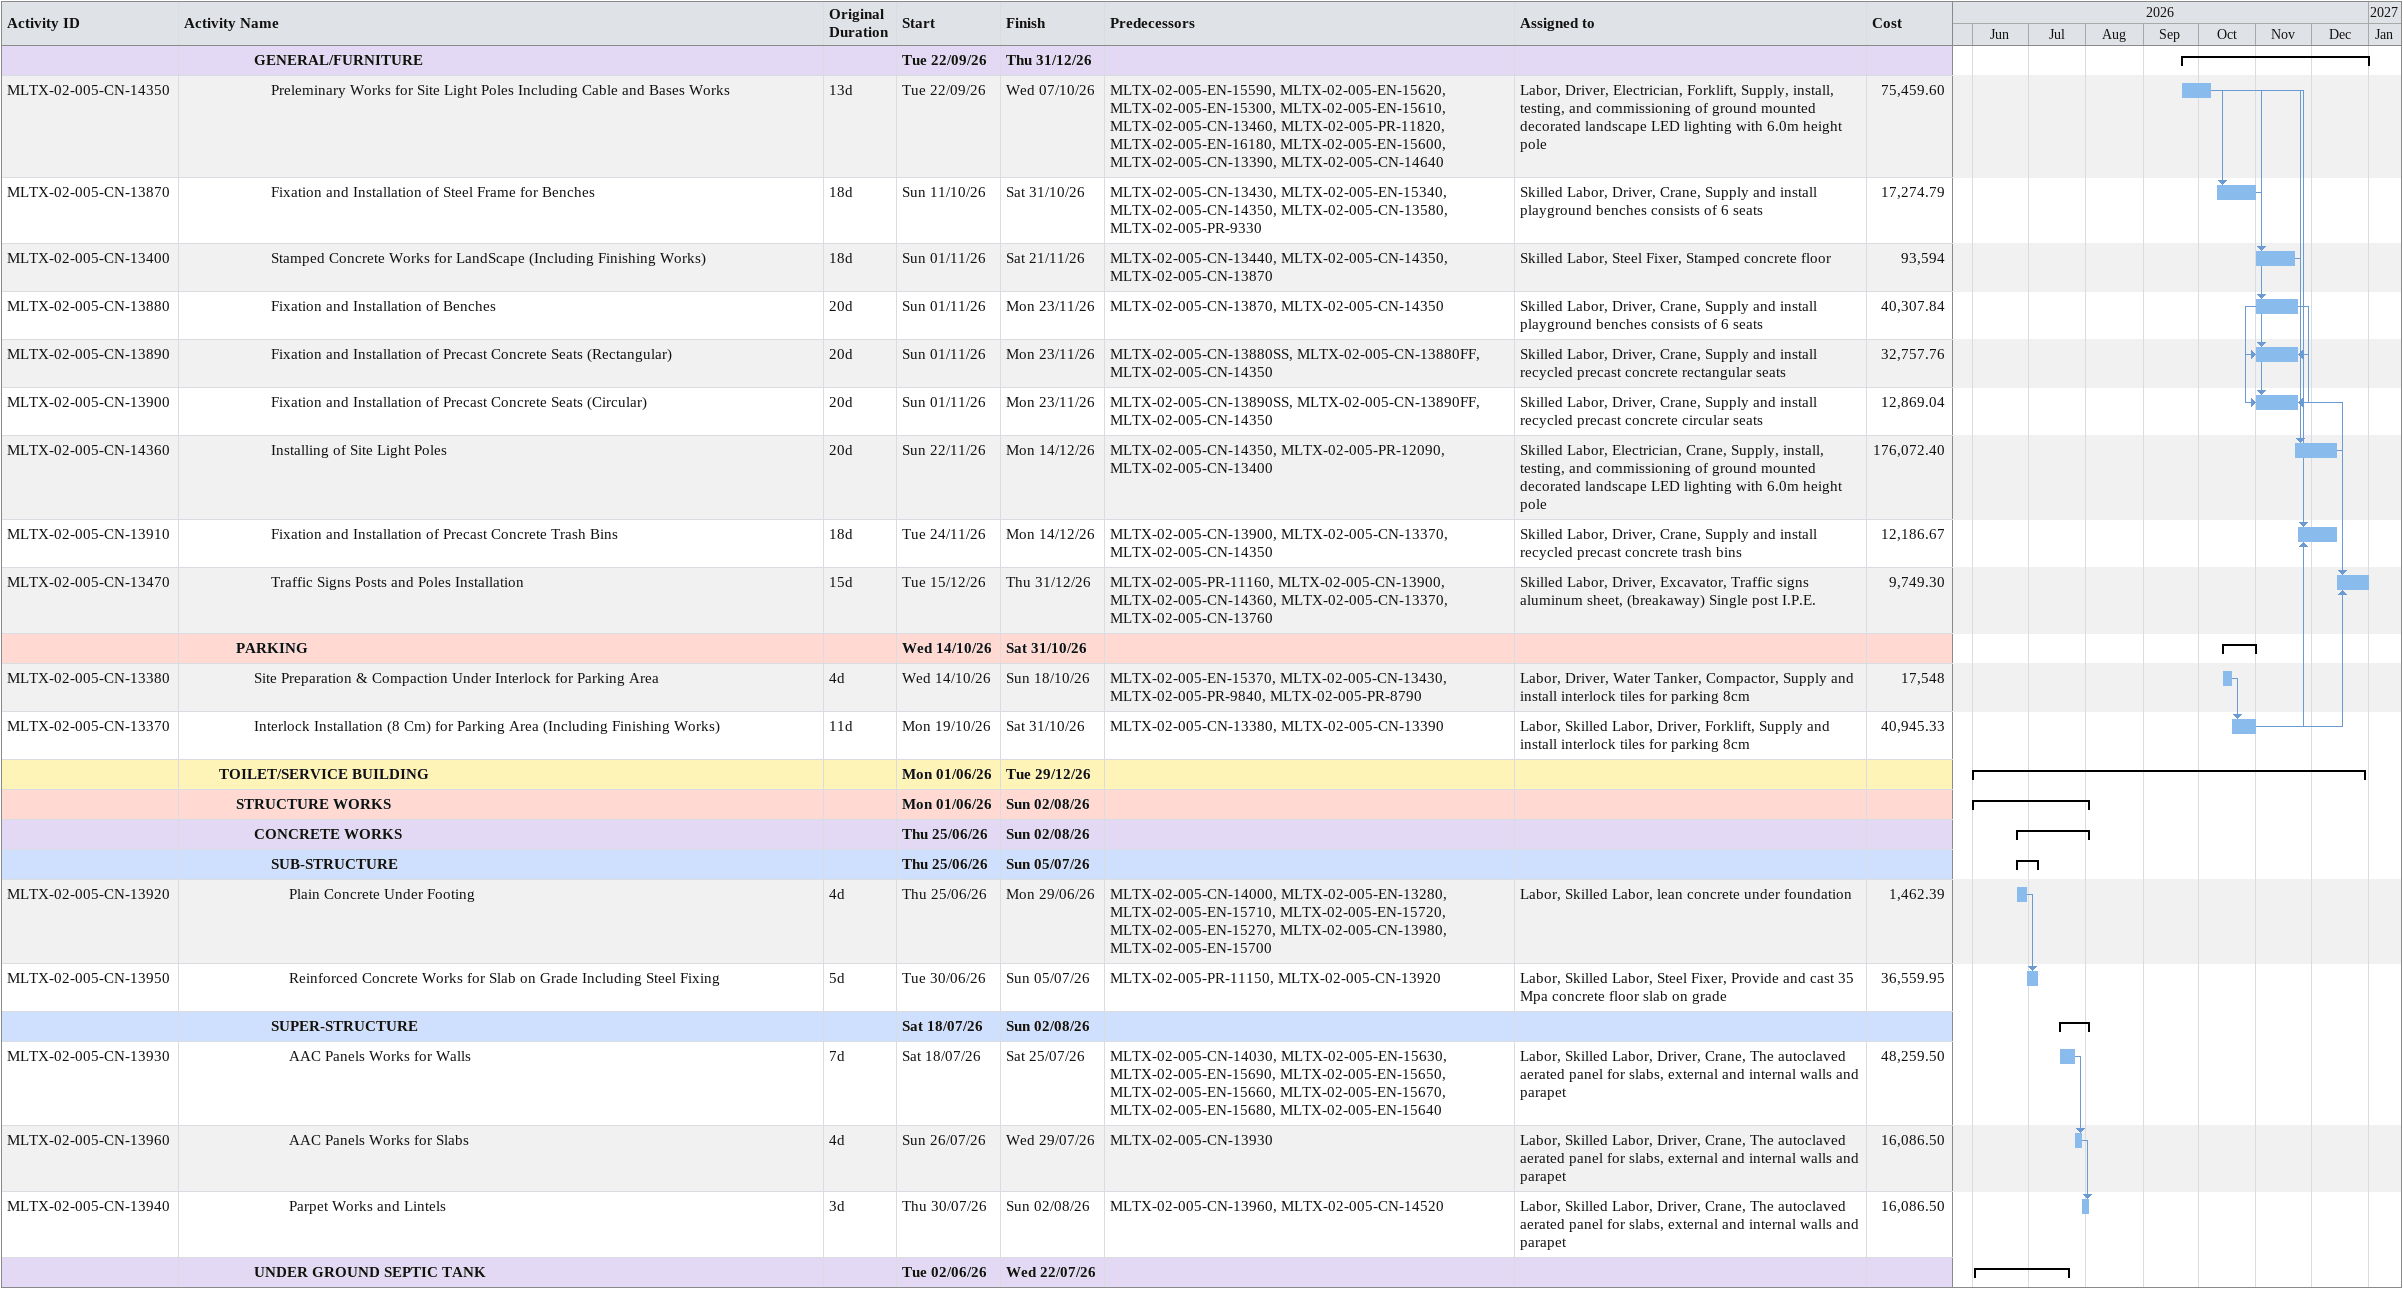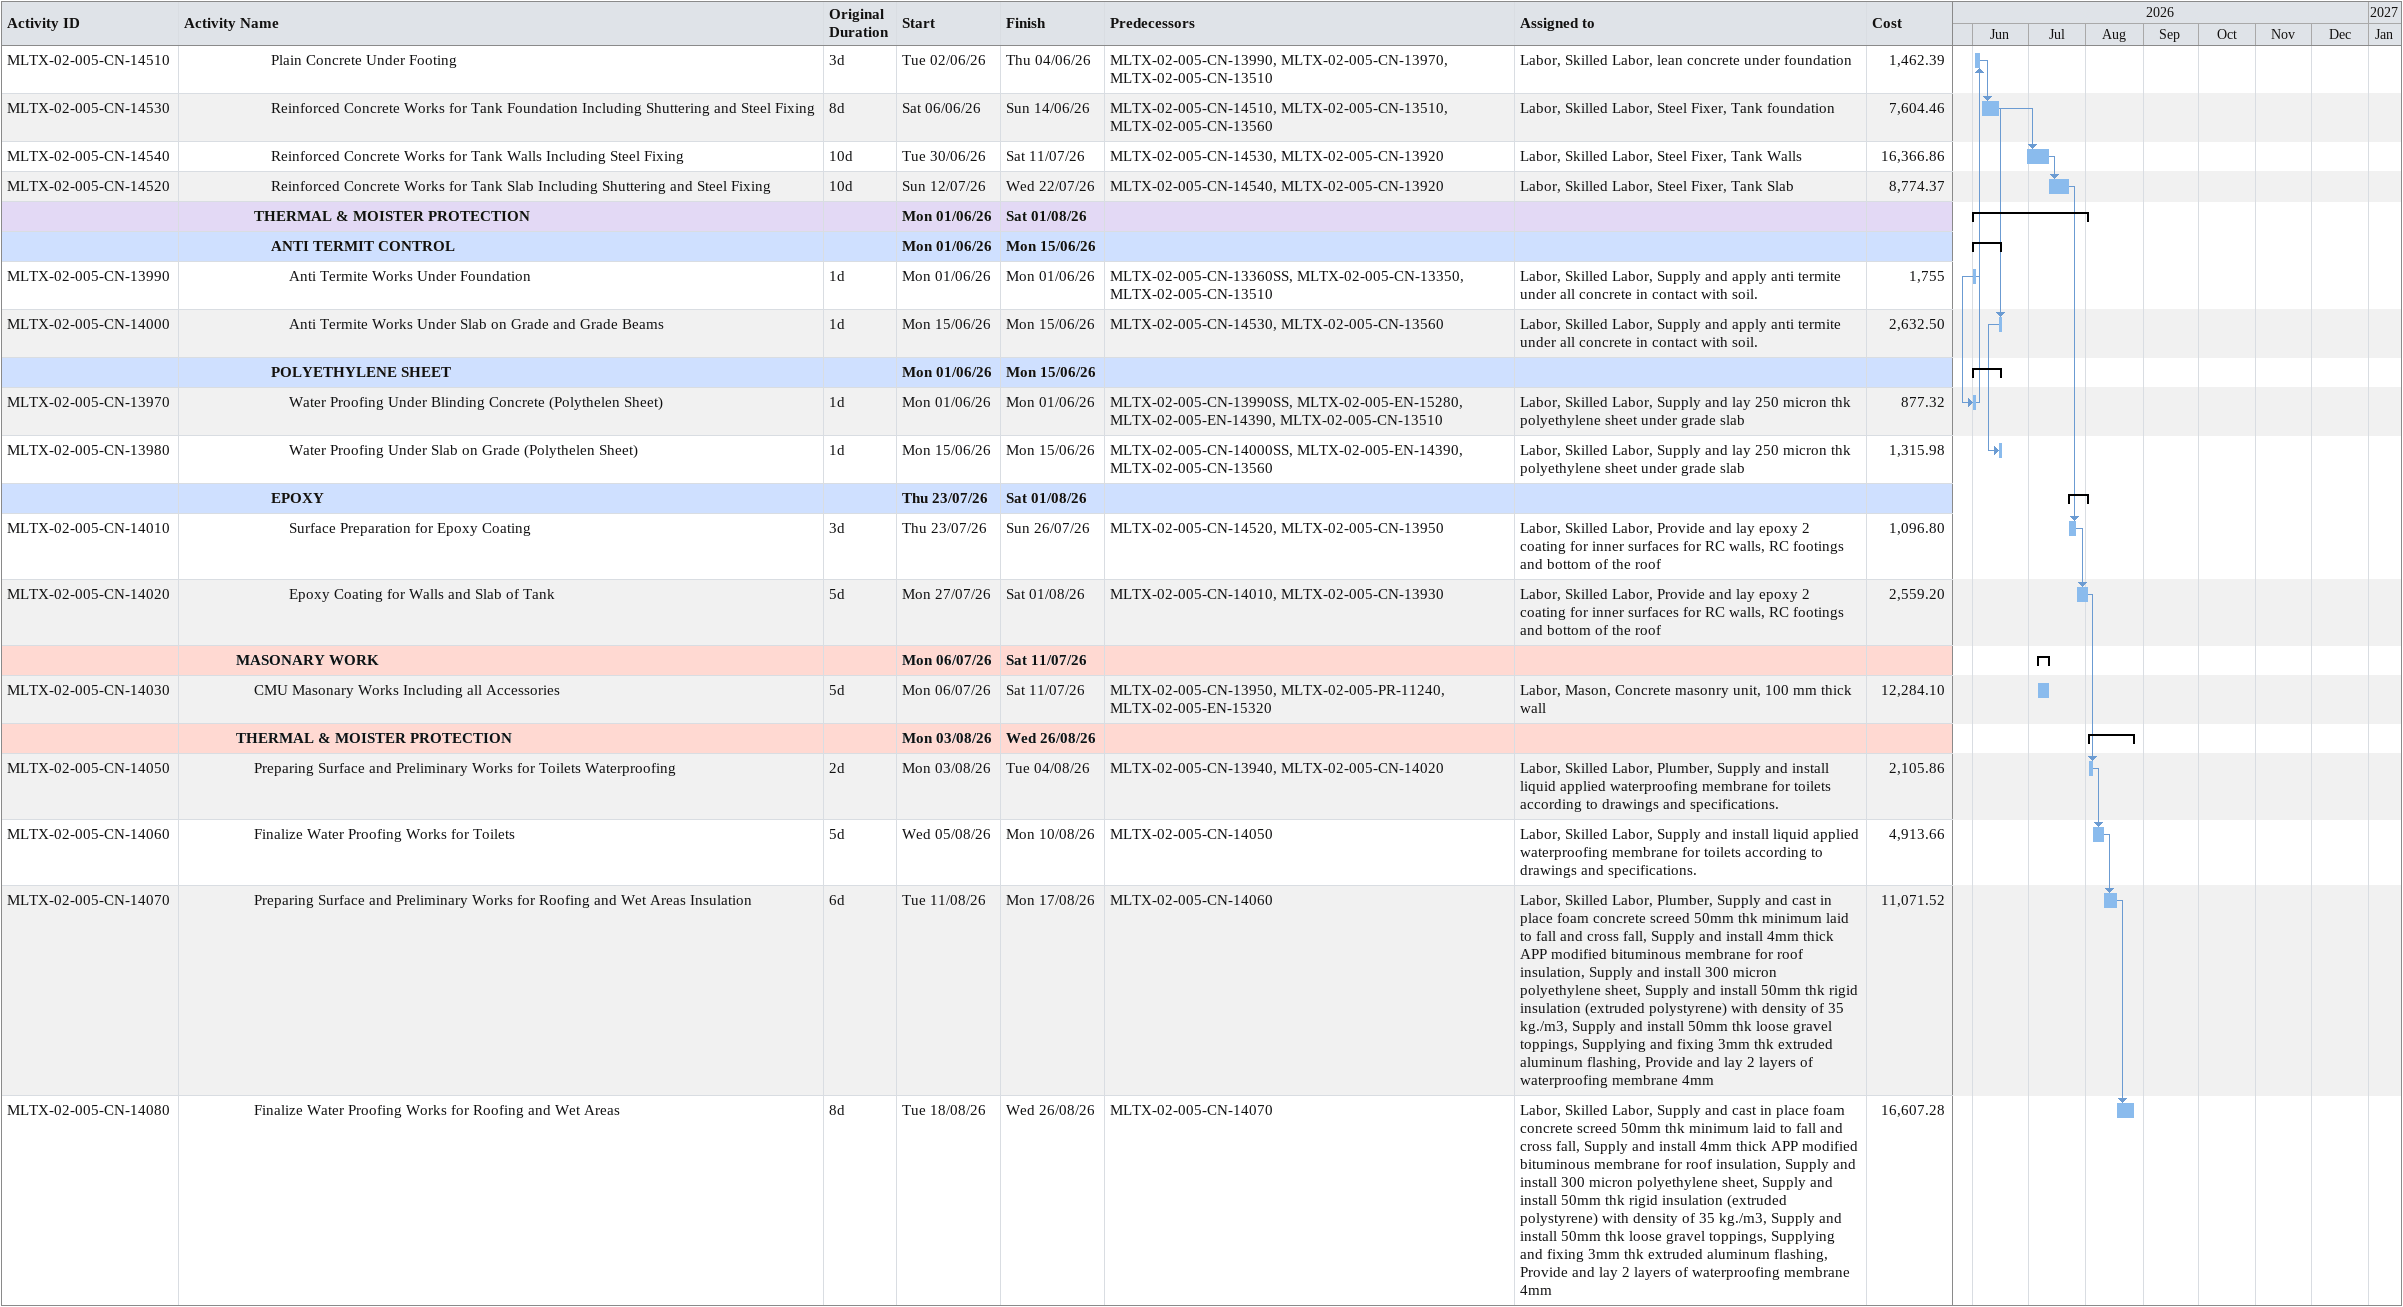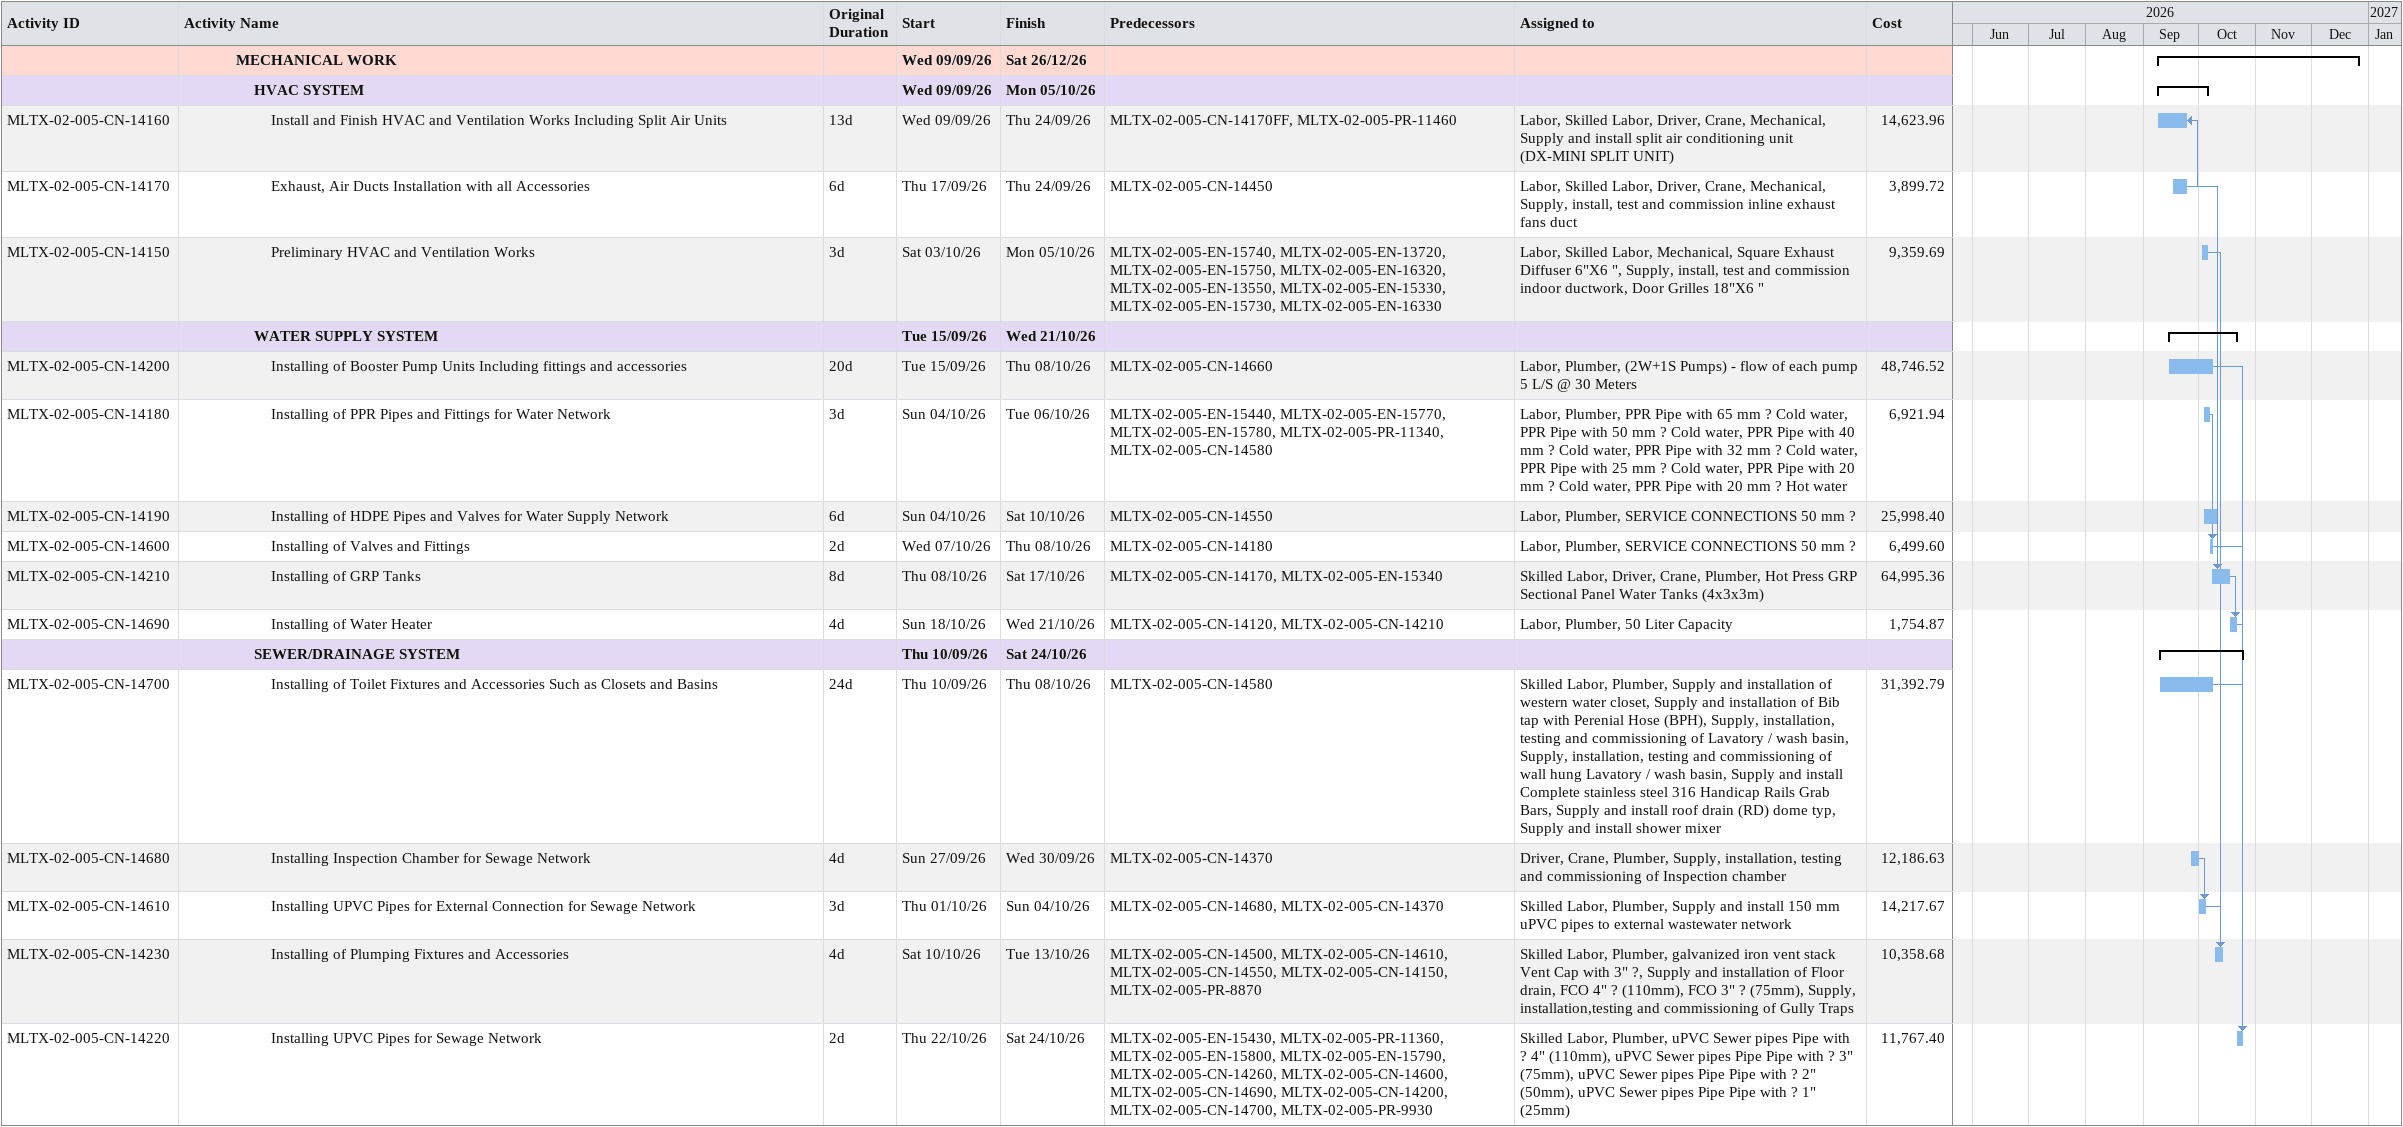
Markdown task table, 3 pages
| ID | Level | Task | Original duration | Start | Finish | Predecessors | Resources | Cost |
|---|---|---|---|---|---|---|---|---|
|  | 5 | **GENERAL/FURNITURE** |  | 2026-09-22 | 2026-12-31 |  |  |  |
| MLTX-02-005-CN-14350 | 6 | Preleminary Works for Site Light Poles Including Cable and Bases Works | 13d | 2026-09-22 | 2026-10-07 | MLTX-02-005-EN-15590, MLTX-02-005-EN-15620, MLTX-02-005-EN-15300, MLTX-02-005-EN-15610, MLTX-02-005-CN-13460, MLTX-02-005-PR-11820, MLTX-02-005-EN-16180, MLTX-02-005-EN-15600, MLTX-02-005-CN-13390, MLTX-02-005-CN-14640 | Labor, Driver, Electrician, Forklift, Supply, install, testing, and commissioning of ground mounted decorated landscape LED lighting with 6.0m height pole | 75459.60 |
| MLTX-02-005-CN-13870 | 6 | Fixation and Installation of Steel Frame for Benches | 18d | 2026-10-11 | 2026-10-31 | MLTX-02-005-CN-13430, MLTX-02-005-EN-15340, MLTX-02-005-CN-14350, MLTX-02-005-CN-13580, MLTX-02-005-PR-9330 | Skilled Labor, Driver, Crane, Supply and install playground benches consists of 6 seats | 17274.79 |
| MLTX-02-005-CN-13400 | 6 | Stamped Concrete Works for LandScape (Including Finishing Works) | 18d | 2026-11-01 | 2026-11-21 | MLTX-02-005-CN-13440, MLTX-02-005-CN-14350, MLTX-02-005-CN-13870 | Skilled Labor, Steel Fixer, Stamped concrete floor | 93594 |
| MLTX-02-005-CN-13880 | 6 | Fixation and Installation of Benches | 20d | 2026-11-01 | 2026-11-23 | MLTX-02-005-CN-13870, MLTX-02-005-CN-14350 | Skilled Labor, Driver, Crane, Supply and install playground benches consists of 6 seats | 40307.84 |
| MLTX-02-005-CN-13890 | 6 | Fixation and Installation of Precast Concrete Seats (Rectangular) | 20d | 2026-11-01 | 2026-11-23 | MLTX-02-005-CN-13880SS, MLTX-02-005-CN-13880FF, MLTX-02-005-CN-14350 | Skilled Labor, Driver, Crane, Supply and install recycled precast concrete rectangular seats | 32757.76 |
| MLTX-02-005-CN-13900 | 6 | Fixation and Installation of Precast Concrete Seats (Circular) | 20d | 2026-11-01 | 2026-11-23 | MLTX-02-005-CN-13890SS, MLTX-02-005-CN-13890FF, MLTX-02-005-CN-14350 | Skilled Labor, Driver, Crane, Supply and install recycled precast concrete circular seats | 12869.04 |
| MLTX-02-005-CN-14360 | 6 | Installing of Site Light Poles | 20d | 2026-11-22 | 2026-12-14 | MLTX-02-005-CN-14350, MLTX-02-005-PR-12090, MLTX-02-005-CN-13400 | Skilled Labor, Electrician, Crane, Supply, install, testing, and commissioning of ground mounted decorated landscape LED lighting with 6.0m height pole | 176072.40 |
| MLTX-02-005-CN-13910 | 6 | Fixation and Installation of Precast Concrete Trash Bins | 18d | 2026-11-24 | 2026-12-14 | MLTX-02-005-CN-13900, MLTX-02-005-CN-13370, MLTX-02-005-CN-14350 | Skilled Labor, Driver, Crane, Supply and install recycled precast concrete trash bins | 12186.67 |
| MLTX-02-005-CN-13470 | 6 | Traffic Signs Posts and Poles Installation | 15d | 2026-12-15 | 2026-12-31 | MLTX-02-005-PR-11160, MLTX-02-005-CN-13900, MLTX-02-005-CN-14360, MLTX-02-005-CN-13370, MLTX-02-005-CN-13760 | Skilled Labor, Driver, Excavator, Traffic signs aluminum sheet, (breakaway) Single post I.P.E. | 9749.30 |
|  | 4 | **PARKING** |  | 2026-10-14 | 2026-10-31 |  |  |  |
| MLTX-02-005-CN-13380 | 5 | Site Preparation & Compaction Under Interlock for Parking Area | 4d | 2026-10-14 | 2026-10-18 | MLTX-02-005-EN-15370, MLTX-02-005-CN-13430, MLTX-02-005-PR-9840, MLTX-02-005-PR-8790 | Labor, Driver, Water Tanker, Compactor, Supply and install interlock tiles for parking 8cm | 17548 |
| MLTX-02-005-CN-13370 | 5 | Interlock Installation (8 Cm) for Parking Area (Including Finishing Works) | 11d | 2026-10-19 | 2026-10-31 | MLTX-02-005-CN-13380, MLTX-02-005-CN-13390 | Labor, Skilled Labor, Driver, Forklift, Supply and install interlock tiles for parking 8cm | 40945.33 |
|  | 3 | **TOILET/SERVICE BUILDING** |  | 2026-06-01 | 2026-12-29 |  |  |  |
|  | 4 | **STRUCTURE WORKS** |  | 2026-06-01 | 2026-08-02 |  |  |  |
|  | 5 | **CONCRETE WORKS** |  | 2026-06-25 | 2026-08-02 |  |  |  |
|  | 6 | **SUB-STRUCTURE** |  | 2026-06-25 | 2026-07-05 |  |  |  |
| MLTX-02-005-CN-13920 | 7 | Plain Concrete Under Footing | 4d | 2026-06-25 | 2026-06-29 | MLTX-02-005-CN-14000, MLTX-02-005-EN-13280, MLTX-02-005-EN-15710, MLTX-02-005-EN-15720, MLTX-02-005-EN-15270, MLTX-02-005-CN-13980, MLTX-02-005-EN-15700 | Labor, Skilled Labor, lean concrete under foundation | 1462.39 |
| MLTX-02-005-CN-13950 | 7 | Reinforced Concrete Works for Slab on Grade Including Steel Fixing | 5d | 2026-06-30 | 2026-07-05 | MLTX-02-005-PR-11150, MLTX-02-005-CN-13920 | Labor, Skilled Labor, Steel Fixer, Provide and cast 35 Mpa concrete floor slab on grade | 36559.95 |
|  | 6 | **SUPER-STRUCTURE** |  | 2026-07-18 | 2026-08-02 |  |  |  |
| MLTX-02-005-CN-13930 | 7 | AAC Panels Works for Walls | 7d | 2026-07-18 | 2026-07-25 | MLTX-02-005-CN-14030, MLTX-02-005-EN-15630, MLTX-02-005-EN-15690, MLTX-02-005-EN-15650, MLTX-02-005-EN-15660, MLTX-02-005-EN-15670, MLTX-02-005-EN-15680, MLTX-02-005-EN-15640 | Labor, Skilled Labor, Driver, Crane, The autoclaved aerated panel for slabs, external and internal walls and parapet | 48259.50 |
| MLTX-02-005-CN-13960 | 7 | AAC Panels Works for Slabs | 4d | 2026-07-26 | 2026-07-29 | MLTX-02-005-CN-13930 | Labor, Skilled Labor, Driver, Crane, The autoclaved aerated panel for slabs, external and internal walls and parapet | 16086.50 |
| MLTX-02-005-CN-13940 | 7 | Parpet Works and Lintels | 3d | 2026-07-30 | 2026-08-02 | MLTX-02-005-CN-13960, MLTX-02-005-CN-14520 | Labor, Skilled Labor, Driver, Crane, The autoclaved aerated panel for slabs, external and internal walls and parapet | 16086.50 |
|  | 5 | **UNDER GROUND SEPTIC TANK** |  | 2026-06-02 | 2026-07-22 |  |  |  |
| MLTX-02-005-CN-14510 | 6 | Plain Concrete Under Footing | 3d | 2026-06-02 | 2026-06-04 | MLTX-02-005-CN-13990, MLTX-02-005-CN-13970, MLTX-02-005-CN-13510 | Labor, Skilled Labor, lean concrete under foundation | 1462.39 |
| MLTX-02-005-CN-14530 | 6 | Reinforced Concrete Works for Tank Foundation Including Shuttering and Steel Fixing | 8d | 2026-06-06 | 2026-06-14 | MLTX-02-005-CN-14510, MLTX-02-005-CN-13510, MLTX-02-005-CN-13560 | Labor, Skilled Labor, Steel Fixer, Tank foundation | 7604.46 |
| MLTX-02-005-CN-14540 | 6 | Reinforced Concrete Works for Tank Walls Including Steel Fixing | 10d | 2026-06-30 | 2026-07-11 | MLTX-02-005-CN-14530, MLTX-02-005-CN-13920 | Labor, Skilled Labor, Steel Fixer, Tank Walls | 16366.86 |
| MLTX-02-005-CN-14520 | 6 | Reinforced Concrete Works for Tank Slab Including Shuttering and Steel Fixing | 10d | 2026-07-12 | 2026-07-22 | MLTX-02-005-CN-14540, MLTX-02-005-CN-13920 | Labor, Skilled Labor, Steel Fixer, Tank Slab | 8774.37 |
|  | 5 | **THERMAL & MOISTER PROTECTION** |  | 2026-06-01 | 2026-08-01 |  |  |  |
|  | 6 | **ANTI TERMIT CONTROL** |  | 2026-06-01 | 2026-06-15 |  |  |  |
| MLTX-02-005-CN-13990 | 7 | Anti Termite Works Under Foundation | 1d | 2026-06-01 | 2026-06-01 | MLTX-02-005-CN-13360SS, MLTX-02-005-CN-13350, MLTX-02-005-CN-13510 | Labor, Skilled Labor, Supply and apply anti termite under all concrete in contact with soil. | 1755 |
| MLTX-02-005-CN-14000 | 7 | Anti Termite Works Under Slab on Grade and Grade Beams | 1d | 2026-06-15 | 2026-06-15 | MLTX-02-005-CN-14530, MLTX-02-005-CN-13560 | Labor, Skilled Labor, Supply and apply anti termite under all concrete in contact with soil. | 2632.50 |
|  | 6 | **POLYETHYLENE SHEET** |  | 2026-06-01 | 2026-06-15 |  |  |  |
| MLTX-02-005-CN-13970 | 7 | Water Proofing Under Blinding Concrete (Polythelen Sheet) | 1d | 2026-06-01 | 2026-06-01 | MLTX-02-005-CN-13990SS, MLTX-02-005-EN-15280, MLTX-02-005-EN-14390, MLTX-02-005-CN-13510 | Labor, Skilled Labor, Supply and lay 250 micron thk polyethylene sheet under grade slab | 877.32 |
| MLTX-02-005-CN-13980 | 7 | Water Proofing Under Slab on Grade (Polythelen Sheet) | 1d | 2026-06-15 | 2026-06-15 | MLTX-02-005-CN-14000SS, MLTX-02-005-EN-14390, MLTX-02-005-CN-13560 | Labor, Skilled Labor, Supply and lay 250 micron thk polyethylene sheet under grade slab | 1315.98 |
|  | 6 | **EPOXY** |  | 2026-07-23 | 2026-08-01 |  |  |  |
| MLTX-02-005-CN-14010 | 7 | Surface Preparation for Epoxy Coating | 3d | 2026-07-23 | 2026-07-26 | MLTX-02-005-CN-14520, MLTX-02-005-CN-13950 | Labor, Skilled Labor, Provide and lay epoxy 2 coating for inner surfaces for RC walls, RC footings and bottom of the roof | 1096.80 |
| MLTX-02-005-CN-14020 | 7 | Epoxy Coating for Walls and Slab of Tank | 5d | 2026-07-27 | 2026-08-01 | MLTX-02-005-CN-14010, MLTX-02-005-CN-13930 | Labor, Skilled Labor, Provide and lay epoxy 2 coating for inner surfaces for RC walls, RC footings and bottom of the roof | 2559.20 |
|  | 4 | **MASONARY WORK** |  | 2026-07-06 | 2026-07-11 |  |  |  |
| MLTX-02-005-CN-14030 | 5 | CMU Masonary Works Including all Accessories | 5d | 2026-07-06 | 2026-07-11 | MLTX-02-005-CN-13950, MLTX-02-005-PR-11240, MLTX-02-005-EN-15320 | Labor, Mason, Concrete masonry unit, 100 mm thick wall | 12284.10 |
|  | 4 | **THERMAL & MOISTER PROTECTION** |  | 2026-08-03 | 2026-08-26 |  |  |  |
| MLTX-02-005-CN-14050 | 5 | Preparing Surface and Preliminary Works for Toilets Waterproofing | 2d | 2026-08-03 | 2026-08-04 | MLTX-02-005-CN-13940, MLTX-02-005-CN-14020 | Labor, Skilled Labor, Plumber, Supply and install liquid applied waterproofing membrane for toilets according to drawings and specifications. | 2105.86 |
| MLTX-02-005-CN-14060 | 5 | Finalize Water Proofing Works for Toilets | 5d | 2026-08-05 | 2026-08-10 | MLTX-02-005-CN-14050 | Labor, Skilled Labor, Supply and install liquid applied waterproofing membrane for toilets according to drawings and specifications. | 4913.66 |
| MLTX-02-005-CN-14070 | 5 | Preparing Surface and Preliminary Works for Roofing and Wet Areas Insulation | 6d | 2026-08-11 | 2026-08-17 | MLTX-02-005-CN-14060 | Labor, Skilled Labor, Plumber, Supply and cast in place foam concrete screed 50mm thk minimum laid to fall and cross fall, Supply and install 4mm thick APP modified bituminous membrane for roof insulation, Supply and install 300 micron polyethylene sheet, Supply and install 50mm thk rigid insulation (extruded polystyrene) with density of 35 kg./m3, Supply and install 50mm thk loose gravel toppings, Supplying and fixing 3mm thk extruded aluminum flashing, Provide and lay 2 layers of waterproofing membrane 4mm | 11071.52 |
| MLTX-02-005-CN-14080 | 5 | Finalize Water Proofing Works for Roofing and Wet Areas | 8d | 2026-08-18 | 2026-08-26 | MLTX-02-005-CN-14070 | Labor, Skilled Labor, Supply and cast in place foam concrete screed 50mm thk minimum laid to fall and cross fall, Supply and install 4mm thick APP modified bituminous membrane for roof insulation, Supply and install 300 micron polyethylene sheet, Supply and install 50mm thk rigid insulation (extruded polystyrene) with density of 35 kg./m3, Supply and install 50mm thk loose gravel toppings, Supplying and fixing 3mm thk extruded aluminum flashing, Provide and lay 2 layers of waterproofing membrane 4mm | 16607.28 |
|  | 4 | **MECHANICAL WORK** |  | 2026-09-09 | 2026-12-26 |  |  |  |
|  | 5 | **HVAC SYSTEM** |  | 2026-09-09 | 2026-10-05 |  |  |  |
| MLTX-02-005-CN-14160 | 6 | Install and Finish HVAC and Ventilation Works Including Split Air Units | 13d | 2026-09-09 | 2026-09-24 | MLTX-02-005-CN-14170FF, MLTX-02-005-PR-11460 | Labor, Skilled Labor, Driver, Crane, Mechanical, Supply and install split air conditioning unit (DX-MINI SPLIT UNIT) | 14623.96 |
| MLTX-02-005-CN-14170 | 6 | Exhaust, Air Ducts Installation with all Accessories | 6d | 2026-09-17 | 2026-09-24 | MLTX-02-005-CN-14450 | Labor, Skilled Labor, Driver, Crane, Mechanical, Supply, install, test and commission inline exhaust fans duct | 3899.72 |
| MLTX-02-005-CN-14150 | 6 | Preliminary HVAC and Ventilation Works | 3d | 2026-10-03 | 2026-10-05 | MLTX-02-005-EN-15740, MLTX-02-005-EN-13720, MLTX-02-005-EN-15750, MLTX-02-005-EN-16320, MLTX-02-005-EN-13550, MLTX-02-005-EN-15330, MLTX-02-005-EN-15730, MLTX-02-005-EN-16330 | Labor, Skilled Labor, Mechanical, Square Exhaust Diffuser 6"X6 ", Supply, install, test and commission indoor ductwork, Door Grilles 18"X6 " | 9359.69 |
|  | 5 | **WATER SUPPLY SYSTEM** |  | 2026-09-15 | 2026-10-21 |  |  |  |
| MLTX-02-005-CN-14200 | 6 | Installing of Booster Pump Units Including fittings and accessories | 20d | 2026-09-15 | 2026-10-08 | MLTX-02-005-CN-14660 | Labor, Plumber, (2W+1S Pumps) - flow of each pump 5 L/S @ 30 Meters | 48746.52 |
| MLTX-02-005-CN-14180 | 6 | Installing of PPR Pipes and Fittings for Water Network | 3d | 2026-10-04 | 2026-10-06 | MLTX-02-005-EN-15440, MLTX-02-005-EN-15770, MLTX-02-005-EN-15780, MLTX-02-005-PR-11340, MLTX-02-005-CN-14580 | Labor, Plumber, PPR Pipe with 65 mm ? Cold water, PPR Pipe with 50 mm ? Cold water, PPR Pipe with 40 mm ? Cold water, PPR Pipe with 32 mm ? Cold water, PPR Pipe with 25 mm ? Cold water, PPR Pipe with 20 mm ? Cold water, PPR Pipe with 20 mm ? Hot water | 6921.94 |
| MLTX-02-005-CN-14190 | 6 | Installing of HDPE Pipes and Valves for Water Supply Network | 6d | 2026-10-04 | 2026-10-10 | MLTX-02-005-CN-14550 | Labor, Plumber, SERVICE CONNECTIONS 50 mm ? | 25998.40 |
| MLTX-02-005-CN-14600 | 6 | Installing of Valves and Fittings | 2d | 2026-10-07 | 2026-10-08 | MLTX-02-005-CN-14180 | Labor, Plumber, SERVICE CONNECTIONS 50 mm ? | 6499.60 |
| MLTX-02-005-CN-14210 | 6 | Installing of GRP Tanks | 8d | 2026-10-08 | 2026-10-17 | MLTX-02-005-CN-14170, MLTX-02-005-EN-15340 | Skilled Labor, Driver, Crane, Plumber, Hot Press GRP Sectional Panel Water Tanks (4x3x3m) | 64995.36 |
| MLTX-02-005-CN-14690 | 6 | Installing of Water Heater | 4d | 2026-10-18 | 2026-10-21 | MLTX-02-005-CN-14120, MLTX-02-005-CN-14210 | Labor, Plumber, 50 Liter Capacity | 1754.87 |
|  | 5 | **SEWER/DRAINAGE SYSTEM** |  | 2026-09-10 | 2026-10-24 |  |  |  |
| MLTX-02-005-CN-14700 | 6 | Installing of Toilet Fixtures and Accessories Such as Closets and Basins | 24d | 2026-09-10 | 2026-10-08 | MLTX-02-005-CN-14580 | Skilled Labor, Plumber, Supply and installation of western water closet, Supply and installation of Bib tap with Perenial Hose (BPH), Supply, installation, testing and commissioning of Lavatory / wash basin, Supply, installation, testing and commissioning of wall hung Lavatory / wash basin, Supply and install Complete stainless steel 316 Handicap Rails Grab Bars, Supply and install roof drain (RD) dome typ, Supply and install shower mixer | 31392.79 |
| MLTX-02-005-CN-14680 | 6 | Installing Inspection Chamber for Sewage Network | 4d | 2026-09-27 | 2026-09-30 | MLTX-02-005-CN-14370 | Driver, Crane, Plumber, Supply, installation, testing and commissioning of Inspection chamber | 12186.63 |
| MLTX-02-005-CN-14610 | 6 | Installing UPVC Pipes for External Connection for Sewage Network | 3d | 2026-10-01 | 2026-10-04 | MLTX-02-005-CN-14680, MLTX-02-005-CN-14370 | Skilled Labor, Plumber, Supply and install 150 mm uPVC pipes to external wastewater network | 14217.67 |
| MLTX-02-005-CN-14230 | 6 | Installing of Plumping Fixtures and Accessories | 4d | 2026-10-10 | 2026-10-13 | MLTX-02-005-CN-14500, MLTX-02-005-CN-14610, MLTX-02-005-CN-14550, MLTX-02-005-CN-14150, MLTX-02-005-PR-8870 | Skilled Labor, Plumber, galvanized iron vent stack Vent Cap with 3" ?, Supply and installation of Floor drain, FCO 4" ? (110mm), FCO 3" ? (75mm), Supply, installation,testing and commissioning of Gully Traps | 10358.68 |
| MLTX-02-005-CN-14220 | 6 | Installing UPVC Pipes for Sewage Network | 2d | 2026-10-22 | 2026-10-24 | MLTX-02-005-EN-15430, MLTX-02-005-PR-11360, MLTX-02-005-EN-15800, MLTX-02-005-EN-15790, MLTX-02-005-CN-14260, MLTX-02-005-CN-14600, MLTX-02-005-CN-14690, MLTX-02-005-CN-14200, MLTX-02-005-CN-14700, MLTX-02-005-PR-9930 | Skilled Labor, Plumber, uPVC Sewer pipes Pipe with ? 4" (110mm), uPVC Sewer pipes Pipe Pipe with ? 3" (75mm), uPVC Sewer pipes Pipe Pipe with ? 2" (50mm), uPVC Sewer pipes Pipe Pipe with ? 1" (25mm) | 11767.40 |
